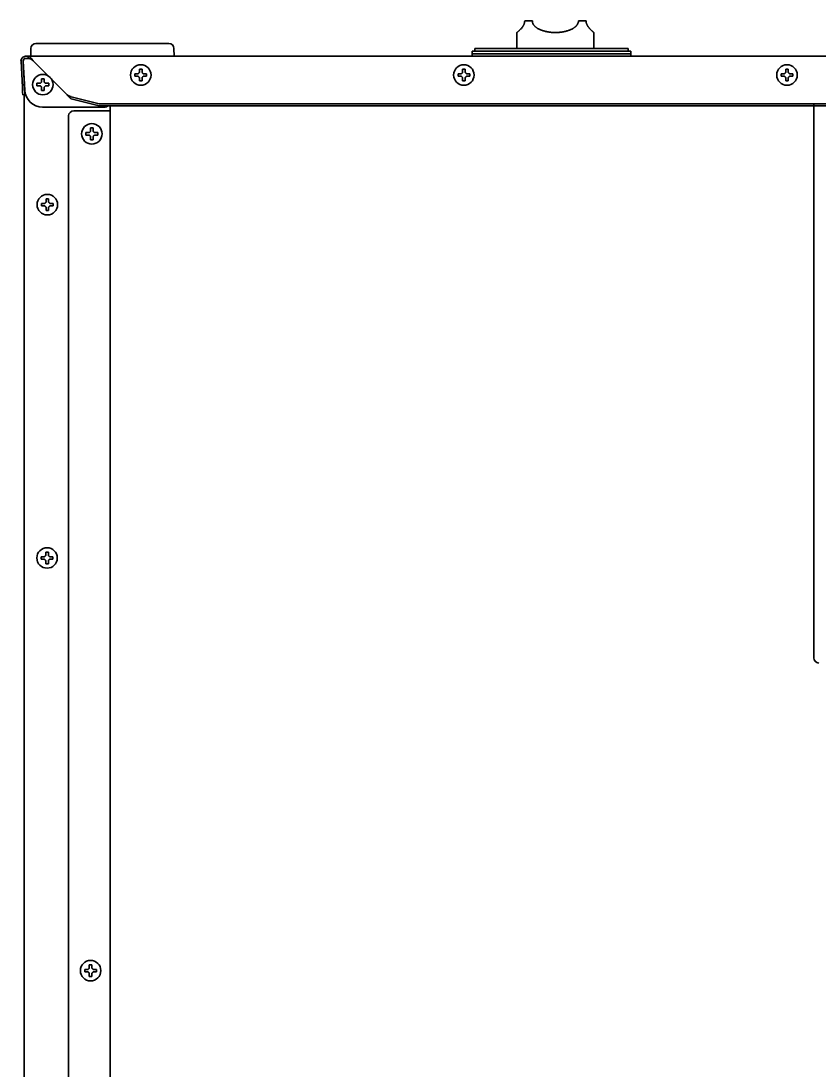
# Model space of a CAD drawing. Extents: x 6327 to 10269, y -393 to 3204.
# Drawn here: x 6336.3 to 6648.1, y 1692.2 to 2102.3 of the extents above; entities that cross this region are included whole.
import ezdxf

# ---------------------------------------------------------------- set-up
doc = ezdxf.new("R2010")
doc.units = 0
doc.header["$LTSCALE"] = 5
doc.layers.add('1', color=7, linetype='CONTINUOUS', true_color=0xffffff)

msp = doc.modelspace()

# ---------------------------------------------------------------- linework, layer by layer
at = {"layer": '1', "color": 7, "linetype": 'Continuous', "lineweight": 35}
for p, q in [((6533.07, 2102.33), (6536.07, 2102.33)), ((6554.07, 2102.33), (6557.07, 2102.33)), ((6530.07, 2097.83), (6530.07, 2091.53)), ((6560.07, 2091.53), (6560.07, 2097.83)), ((6342.13, 2093.53), (6347.12, 2093.53)), ((6347.12, 2093.53), (6389.02, 2093.53)), ((6389.02, 2093.53), (6394.02, 2093.53)), ((6338.07, 2088.53), (6339.07, 2088.53)), ((6339.07, 2087.73), (6338.07, 2087.73)), ((6339.34, 2088.53), (7085.8, 2088.53)), ((6339.44, 2087.73), (6339.47, 2087.73)), ((6340.07, 2088.53), (6340.13, 2091.56)), ((6396.02, 2091.56), (6396.07, 2088.53)), ((6543.57, 2090.53), (6512.57, 2090.53)), ((6512.57, 2090.53), (6512.57, 2089.53)), ((6512.57, 2089.53), (6574.57, 2089.53)), ((6512.57, 2089.53), (6512.57, 2088.53)), ((6573.57, 2091.53), (6513.57, 2091.53)), ((6513.57, 2091.53), (6513.57, 2090.53)), ((6574.57, 2090.53), (6543.57, 2090.53)), ((6573.57, 2090.53), (6573.57, 2091.53)), ((6574.57, 2089.53), (6574.57, 2090.53)), ((6574.57, 2088.53), (6574.57, 2089.53)), ((6336.81, 2076.52), (6336.28, 2086.63)), ((6337.07, 2086.67), (6337.6, 2076.56)), ((6337.13, 2086.67), (6337.72, 2075.37)), ((6341.07, 2086.73), (6354.27, 2073.53)), ((6380.77, 2081.23), (6380.77, 2081.73)), ((6380.77, 2080.73), (6380.77, 2081.23)), ((6385.37, 2081.73), (6385.37, 2081.23)), ((6385.37, 2081.23), (6385.37, 2080.73)), ((6507.02, 2081.23), (6507.02, 2081.73)), ((6507.02, 2080.73), (6507.02, 2081.23)), ((6511.62, 2081.73), (6511.62, 2081.23)), ((6511.62, 2081.23), (6511.62, 2080.73)), ((6633.27, 2081.23), (6633.27, 2081.73)), ((6633.27, 2080.73), (6633.27, 2081.23)), ((6637.87, 2081.73), (6637.87, 2081.23)), ((6637.87, 2081.23), (6637.87, 2080.73)), ((6336.91, 2074.52), (6336.81, 2076.52)), ((6337.57, 2077.15), (6337.57, 2078.18)), ((6337.6, 2076.56), (6337.76, 2073.57)), ((6342.52, 2077.48), (6342.52, 2077.98)), ((6342.52, 2076.98), (6342.52, 2077.48)), ((6347.12, 2077.98), (6347.12, 2077.48)), ((6347.12, 2077.48), (6347.12, 2076.98)), ((6336.96, 2073.53), (6336.91, 2074.52)), ((6337.76, 2073.57), (6336.96, 2073.53)), ((6337.57, 1374.13), (6337.57, 2073.55)), ((6355.94, 2072.75), (6365.83, 2070.19)), ((6365.83, 2069.42), (6355.94, 2071.98)), ((6344.7, 2068.73), (6369.08, 2068.73)), ((6356.87, 2067.23), (6370.07, 2067.23)), ((6367.95, 2069.97), (7057.19, 2069.97)), ((7057.19, 2069.19), (6367.95, 2069.19)), ((6370.07, 2067.23), (6371.07, 2067.23)), ((6371.07, 2069.19), (6371.07, 1387.03)), ((6646.07, 2069.64), (6646.07, 1853.52)), ((6354.87, 2065.23), (6354.87, 1376.53)), ((6361.67, 2058.23), (6361.67, 2058.73)), ((6361.67, 2057.73), (6361.67, 2058.23)), ((6366.27, 2058.73), (6366.27, 2058.23)), ((6366.27, 2058.23), (6366.27, 2057.73)), ((6344.27, 2030.58), (6344.27, 2031.08)), ((6344.27, 2030.08), (6344.27, 2030.58)), ((6348.87, 2031.08), (6348.87, 2030.58)), ((6348.87, 2030.58), (6348.87, 2030.08)), ((6345.97, 1894.88), (6346.47, 1894.88)), ((6346.47, 1894.88), (6346.97, 1894.88)), ((6346.47, 1890.28), (6345.97, 1890.28)), ((6346.97, 1890.28), (6346.47, 1890.28)), ((6361.17, 1731.38), (6361.17, 1731.88)), ((6361.17, 1730.88), (6361.17, 1731.38)), ((6365.77, 1731.88), (6365.77, 1731.38)), ((6365.77, 1731.38), (6365.77, 1730.88))]:
    msp.add_line(p, q, dxfattribs=at)
for centre in [(6383.07, 2081.23), (6509.32, 2081.23), (6635.57, 2081.23), (6344.82, 2077.48), (6363.97, 2058.23), (6346.57, 2030.58), (6346.47, 1892.58), (6363.47, 1731.38)]:
    msp.add_circle(centre, 4, dxfattribs=at)
for centre, radius, start, end in [((6342.13, 2091.53), 2, 90, 179), ((6394.02, 2091.53), 2, 1, 90), ((6338.07, 2086.73), 1.8, 90, 183), ((6338.07, 2086.73), 1, 90, 183), ((6356.87, 2065.23), 2, 90, 180)]:
    msp.add_arc(centre, radius, start, end, dxfattribs=at)
for centre, major_axis, ratio, start_param, end_param in [((6338.13, 2086.73), (-0.726, 0.689), 0.998716, -0.810936, 0.810936), ((6344.71, 2075.75), (2.31, 6.64), 0.995739, 1.958905, 3.474527), ((6367.95, 2070.74), (3, 0), 0.258819, 3.926991, 4.712389), ((6367.95, 2069.97), (-3, 0), 0.258819, 0.785398, 1.570796), ((6369.07, 2070.73), (-1.42, 1.42), 0.992433, 2.359993, 3.055618), ((6648.07, 1853.53), (1.42, 1.42), 0.998783, 2.356803, 3.926382)]:
    msp.add_ellipse(centre, major_axis=major_axis, ratio=ratio, start_param=start_param, end_param=end_param, dxfattribs=at)
for points, knots in [([(6533.07, 2102.33), (6533.07, 2102.27), (6533.07, 2102.21), (6533.06, 2102.09), (6533.06, 2102.03), (6533.04, 2101.85), (6533.02, 2101.74), (6532.97, 2101.51), (6532.93, 2101.4), (6532.86, 2101.2), (6532.83, 2101.1), (6532.76, 2100.96), (6532.74, 2100.91), (6532.7, 2100.82), (6532.68, 2100.77), (6532.61, 2100.64), (6532.56, 2100.55), (6532.47, 2100.39), (6532.42, 2100.32), (6532.32, 2100.17), (6532.27, 2100.09), (6532.19, 2099.99), (6532.17, 2099.95), (6532.12, 2099.89), (6532.09, 2099.85), (6532.02, 2099.76), (6531.97, 2099.69), (6531.82, 2099.51), (6531.72, 2099.4), (6531.54, 2099.19), (6531.45, 2099.1), (6531.27, 2098.91), (6531.18, 2098.83), (6531.06, 2098.71), (6531.02, 2098.67), (6530.94, 2098.6), (6530.91, 2098.56), (6530.8, 2098.46), (6530.73, 2098.4), (6530.54, 2098.22), (6530.43, 2098.13), (6530.3, 2098.01), (6530.26, 2097.98), (6530.21, 2097.94), (6530.18, 2097.92), (6530.16, 2097.9), (6530.15, 2097.89), (6530.15, 2097.89), (6530.12, 2097.86), (6530.1, 2097.85), (6530.08, 2097.83), (6530.07, 2097.83), (6530.07, 2097.83), (6530.07, 2097.83), (6530.07, 2097.83)], [0, 0, 0, 0, 0.015615, 0.015615, 0.031229, 0.031229, 0.062458, 0.062458, 0.093687, 0.093687, 0.124916, 0.124916, 0.140531, 0.140531, 0.156145, 0.156145, 0.187374, 0.187374, 0.218603, 0.218603, 0.249832, 0.249832, 0.265447, 0.265447, 0.281061, 0.281061, 0.312291, 0.312291, 0.374749, 0.374749, 0.437207, 0.437207, 0.499665, 0.499665, 0.530894, 0.530894, 0.562123, 0.562123, 0.624581, 0.624581, 0.749497, 0.749497, 0.811955, 0.811955, 0.843184, 0.858799, 0.858799, 0.874413, 0.874413, 0.936872, 0.936872, 0.99933, 0.99933, 1, 1, 1, 1]), ([(6554.07, 2102.33), (6554.07, 2102.27), (6554.07, 2102.21), (6554.06, 2102.09), (6554.05, 2102.03), (6554.03, 2101.85), (6554, 2101.74), (6553.93, 2101.51), (6553.88, 2101.4), (6553.79, 2101.2), (6553.73, 2101.1), (6553.66, 2100.98), (6553.65, 2100.96), (6553.61, 2100.91), (6553.6, 2100.89), (6553.55, 2100.82), (6553.52, 2100.77), (6553.42, 2100.64), (6553.35, 2100.55), (6553.2, 2100.39), (6553.13, 2100.31), (6552.97, 2100.16), (6552.89, 2100.09), (6552.77, 2099.99), (6552.72, 2099.95), (6552.64, 2099.89), (6552.59, 2099.85), (6552.46, 2099.76), (6552.38, 2099.69), (6552.2, 2099.57), (6552.1, 2099.52), (6551.92, 2099.4), (6551.82, 2099.35), (6551.35, 2099.09), (6550.95, 2098.91), (6550.43, 2098.71), (6550.32, 2098.67), (6550.11, 2098.6), (6549.79, 2098.49), (6549.46, 2098.39), (6548.8, 2098.22), (6548.35, 2098.13), (6547.77, 2098.03), (6547.6, 2098.01), (6547.42, 2097.98), (6547.3, 2097.97), (6547.25, 2097.96), (6546.95, 2097.92), (6546.72, 2097.9), (6546.01, 2097.84), (6545.54, 2097.83), (6544.6, 2097.83), (6544.13, 2097.84), (6543.54, 2097.89), (6543.42, 2097.9), (6543.18, 2097.93), (6542.83, 2097.96), (6542.48, 2098.01), (6541.8, 2098.13), (6541.35, 2098.22), (6540.69, 2098.39), (6540.47, 2098.46), (6540.15, 2098.56), (6540.04, 2098.59), (6539.83, 2098.67), (6539.72, 2098.71), (6539.41, 2098.83), (6539.2, 2098.91), (6538.8, 2099.09), (6538.61, 2099.19), (6538.23, 2099.4), (6538.04, 2099.51), (6537.77, 2099.69), (6537.68, 2099.76), (6537.51, 2099.89), (6537.42, 2099.95), (6537.26, 2100.09), (6537.18, 2100.16), (6537.02, 2100.32), (6536.94, 2100.39), (6536.83, 2100.52), (6536.8, 2100.56), (6536.73, 2100.64), (6536.69, 2100.68), (6536.59, 2100.82), (6536.53, 2100.91), (6536.41, 2101.1), (6536.36, 2101.2), (6536.3, 2101.32), (6536.29, 2101.35), (6536.26, 2101.4), (6536.25, 2101.43), (6536.22, 2101.51), (6536.2, 2101.57), (6536.15, 2101.73), (6536.12, 2101.85), (6536.1, 2102), (6536.09, 2102.03), (6536.09, 2102.09), (6536.08, 2102.12), (6536.08, 2102.21), (6536.07, 2102.27), (6536.07, 2102.33)], [0, 0, 0, 0, 0.007812, 0.007812, 0.015625, 0.015625, 0.03125, 0.03125, 0.046875, 0.046875, 0.0625, 0.0625, 0.066406, 0.066406, 0.070313, 0.070313, 0.078125, 0.078125, 0.09375, 0.09375, 0.109375, 0.109375, 0.125, 0.125, 0.132813, 0.132813, 0.140625, 0.140625, 0.15625, 0.15625, 0.171875, 0.171875, 0.1875, 0.1875, 0.25, 0.25, 0.265625, 0.265625, 0.28125, 0.3125, 0.3125, 0.375, 0.375, 0.390625, 0.398438, 0.398438, 0.40625, 0.40625, 0.4375, 0.4375, 0.5, 0.5, 0.5625, 0.5625, 0.578125, 0.578125, 0.59375, 0.625, 0.625, 0.6875, 0.6875, 0.71875, 0.71875, 0.734375, 0.734375, 0.75, 0.75, 0.78125, 0.78125, 0.8125, 0.8125, 0.84375, 0.84375, 0.859375, 0.859375, 0.875, 0.875, 0.890625, 0.890625, 0.90625, 0.90625, 0.914062, 0.914062, 0.921875, 0.921875, 0.9375, 0.9375, 0.953125, 0.953125, 0.957031, 0.957031, 0.960937, 0.960937, 0.96875, 0.96875, 0.984375, 0.984375, 0.988281, 0.988281, 0.992187, 0.992187, 1, 1, 1, 1]), ([(6560.07, 2097.83), (6560.07, 2097.83), (6560.07, 2097.83), (6560.07, 2097.83), (6560.07, 2097.83), (6560.04, 2097.85), (6560.03, 2097.86), (6559.96, 2097.92), (6559.89, 2097.98), (6559.78, 2098.07), (6559.75, 2098.1), (6559.71, 2098.13), (6559.68, 2098.16), (6559.67, 2098.17), (6559.6, 2098.23), (6559.54, 2098.28), (6559.42, 2098.4), (6559.35, 2098.46), (6559.2, 2098.6), (6559.13, 2098.67), (6558.96, 2098.83), (6558.88, 2098.91), (6558.7, 2099.09), (6558.61, 2099.19), (6558.49, 2099.32), (6558.47, 2099.35), (6558.42, 2099.4), (6558.4, 2099.43), (6558.32, 2099.52), (6558.27, 2099.57), (6558.13, 2099.76), (6558.03, 2099.88), (6557.9, 2100.06), (6557.88, 2100.09), (6557.83, 2100.17), (6557.8, 2100.2), (6557.73, 2100.32), (6557.68, 2100.39), (6557.58, 2100.56), (6557.54, 2100.64), (6557.45, 2100.81), (6557.4, 2100.91), (6557.35, 2101.03), (6557.34, 2101.05), (6557.32, 2101.1), (6557.29, 2101.17), (6557.26, 2101.25), (6557.21, 2101.41), (6557.18, 2101.51), (6557.15, 2101.65), (6557.14, 2101.68), (6557.13, 2101.74), (6557.12, 2101.77), (6557.11, 2101.85), (6557.1, 2101.91), (6557.08, 2102.09), (6557.07, 2102.21), (6557.07, 2102.33)], [0, 0, 0, 0, 0.001747, 0.001747, 0.064137, 0.064137, 0.126528, 0.126528, 0.25131, 0.25131, 0.282505, 0.298103, 0.298103, 0.313701, 0.313701, 0.376092, 0.376092, 0.438482, 0.438482, 0.500873, 0.500873, 0.563264, 0.563264, 0.625655, 0.625655, 0.641253, 0.641253, 0.65685, 0.65685, 0.688046, 0.688046, 0.750437, 0.750437, 0.766034, 0.766034, 0.781632, 0.781632, 0.812827, 0.812827, 0.844023, 0.844023, 0.875218, 0.875218, 0.883017, 0.883017, 0.890816, 0.906414, 0.906414, 0.937609, 0.937609, 0.945408, 0.945408, 0.953207, 0.953207, 0.968805, 0.968805, 1, 1, 1, 1]), ([(6339.34, 2088.53), (6339.38, 2088.53), (6339.42, 2088.52), (6339.48, 2088.49), (6339.5, 2088.48), (6339.54, 2088.45), (6339.55, 2088.45), (6339.58, 2088.43), (6339.59, 2088.42), (6339.65, 2088.38), (6339.71, 2088.33), (6339.82, 2088.23), (6339.88, 2088.17), (6339.95, 2088.11)], [0, 0, 0, 0, 0.25, 0.25, 0.375, 0.375, 0.4375, 0.4375, 0.5, 0.5, 0.75, 0.75, 1, 1, 1, 1]), ([(6339.95, 2087.5), (6339.89, 2087.53), (6339.83, 2087.56), (6339.72, 2087.61), (6339.67, 2087.64), (6339.6, 2087.66), (6339.59, 2087.67), (6339.56, 2087.68), (6339.53, 2087.69), (6339.49, 2087.7), (6339.42, 2087.72), (6339.38, 2087.73), (6339.34, 2087.73)], [0, 0, 0, 0, 0.25, 0.25, 0.5, 0.5, 0.5625, 0.5625, 0.625, 0.75, 0.75, 1, 1, 1, 1]), ([(6339.95, 2088.11), (6340.05, 2088.03), (6340.14, 2087.93), (6340.28, 2087.78), (6340.33, 2087.72), (6340.4, 2087.64), (6340.42, 2087.61), (6340.47, 2087.55), (6340.49, 2087.52), (6340.61, 2087.37), (6340.7, 2087.25), (6340.84, 2087.06), (6340.89, 2086.99), (6340.96, 2086.89), (6340.98, 2086.86), (6341.03, 2086.79), (6341.05, 2086.76), (6341.07, 2086.73)], [0, 0, 0, 0, 0.25, 0.25, 0.375, 0.375, 0.4375, 0.4375, 0.5, 0.5, 0.75, 0.75, 0.875, 0.875, 0.9375, 0.9375, 1, 1, 1, 1]), ([(6341.07, 2086.73), (6341.05, 2086.74), (6341.03, 2086.76), (6340.98, 2086.8), (6340.96, 2086.82), (6340.89, 2086.87), (6340.79, 2086.94), (6340.7, 2087.02), (6340.63, 2087.07), (6340.61, 2087.08), (6340.56, 2087.12), (6340.49, 2087.17), (6340.42, 2087.22), (6340.33, 2087.28), (6340.28, 2087.31), (6340.14, 2087.4), (6340.05, 2087.45), (6339.95, 2087.5)], [0, 0, 0, 0, 0.0625, 0.0625, 0.125, 0.125, 0.25, 0.375, 0.375, 0.4375, 0.4375, 0.5, 0.625, 0.625, 0.75, 0.75, 1, 1, 1, 1]), ([(6345.32, 2079.78), (6345.32, 2079.57), (6345.32, 2079.36), (6345.32, 2079.04), (6345.32, 2078.93), (6345.32, 2078.7), (6345.32, 2078.59), (6345.32, 2078.48)], [0, 0, 0, 0, 0.5, 0.5, 0.75, 0.75, 1, 1, 1, 1]), ([(6380.77, 2081.73), (6380.98, 2081.73), (6381.19, 2081.73), (6381.51, 2081.73), (6381.62, 2081.73), (6381.84, 2081.73), (6381.96, 2081.73), (6382.07, 2081.73)], [0, 0, 0, 0, 0.5, 0.5, 0.75, 0.75, 1, 1, 1, 1]), ([(6382.57, 2078.93), (6382.57, 2079.13), (6382.57, 2079.34), (6382.57, 2079.66), (6382.57, 2079.77), (6382.57, 2080), (6382.57, 2080.11), (6382.57, 2080.23)], [0, 0, 0, 0, 0.5, 0.5, 0.75, 0.75, 1, 1, 1, 1]), ([(6383.57, 2083.53), (6383.57, 2083.32), (6383.57, 2083.11), (6383.57, 2082.79), (6383.57, 2082.68), (6383.57, 2082.45), (6383.57, 2082.34), (6383.57, 2082.23)], [0, 0, 0, 0, 0.5, 0.5, 0.75, 0.75, 1, 1, 1, 1]), ([(6385.37, 2080.73), (6385.17, 2080.73), (6384.96, 2080.73), (6384.64, 2080.73), (6384.53, 2080.73), (6384.3, 2080.73), (6384.19, 2080.73), (6384.07, 2080.73)], [0, 0, 0, 0, 0.5, 0.5, 0.75, 0.75, 1, 1, 1, 1]), ([(6507.02, 2081.73), (6507.23, 2081.73), (6507.44, 2081.73), (6507.76, 2081.73), (6507.87, 2081.73), (6508.09, 2081.73), (6508.21, 2081.73), (6508.32, 2081.73)], [0, 0, 0, 0, 0.5, 0.5, 0.75, 0.75, 1, 1, 1, 1]), ([(6508.82, 2078.93), (6508.82, 2079.13), (6508.82, 2079.34), (6508.82, 2079.66), (6508.82, 2079.77), (6508.82, 2080), (6508.82, 2080.11), (6508.82, 2080.23)], [0, 0, 0, 0, 0.5, 0.5, 0.75, 0.75, 1, 1, 1, 1]), ([(6509.82, 2083.53), (6509.82, 2083.32), (6509.82, 2083.11), (6509.82, 2082.79), (6509.82, 2082.68), (6509.82, 2082.45), (6509.82, 2082.34), (6509.82, 2082.23)], [0, 0, 0, 0, 0.5, 0.5, 0.75, 0.75, 1, 1, 1, 1]), ([(6511.62, 2080.73), (6511.42, 2080.73), (6511.21, 2080.73), (6510.89, 2080.73), (6510.78, 2080.73), (6510.55, 2080.73), (6510.44, 2080.73), (6510.32, 2080.73)], [0, 0, 0, 0, 0.5, 0.5, 0.75, 0.75, 1, 1, 1, 1]), ([(6633.27, 2081.73), (6633.48, 2081.73), (6633.69, 2081.73), (6634.01, 2081.73), (6634.12, 2081.73), (6634.34, 2081.73), (6634.46, 2081.73), (6634.57, 2081.73)], [0, 0, 0, 0, 0.5, 0.5, 0.75, 0.75, 1, 1, 1, 1]), ([(6635.07, 2078.93), (6635.07, 2079.13), (6635.07, 2079.34), (6635.07, 2079.66), (6635.07, 2079.77), (6635.07, 2080), (6635.07, 2080.11), (6635.07, 2080.23)], [0, 0, 0, 0, 0.5, 0.5, 0.75, 0.75, 1, 1, 1, 1]), ([(6636.07, 2083.53), (6636.07, 2083.32), (6636.07, 2083.11), (6636.07, 2082.79), (6636.07, 2082.68), (6636.07, 2082.45), (6636.07, 2082.34), (6636.07, 2082.23)], [0, 0, 0, 0, 0.5, 0.5, 0.75, 0.75, 1, 1, 1, 1]), ([(6637.87, 2080.73), (6637.67, 2080.73), (6637.46, 2080.73), (6637.14, 2080.73), (6637.03, 2080.73), (6636.8, 2080.73), (6636.69, 2080.73), (6636.57, 2080.73)], [0, 0, 0, 0, 0.5, 0.5, 0.75, 0.75, 1, 1, 1, 1]), ([(6342.52, 2077.98), (6342.73, 2077.98), (6342.94, 2077.98), (6343.26, 2077.98), (6343.37, 2077.98), (6343.59, 2077.98), (6343.71, 2077.98), (6343.82, 2077.98)], [0, 0, 0, 0, 0.5, 0.5, 0.75, 0.75, 1, 1, 1, 1]), ([(6344.32, 2075.18), (6344.32, 2075.38), (6344.32, 2075.59), (6344.32, 2075.91), (6344.32, 2076.02), (6344.32, 2076.25), (6344.32, 2076.36), (6344.32, 2076.48)], [0, 0, 0, 0, 0.5, 0.5, 0.75, 0.75, 1, 1, 1, 1]), ([(6347.12, 2076.98), (6346.92, 2076.98), (6346.71, 2076.98), (6346.39, 2076.98), (6346.28, 2076.98), (6346.05, 2076.98), (6345.94, 2076.98), (6345.82, 2076.98)], [0, 0, 0, 0, 0.5, 0.5, 0.75, 0.75, 1, 1, 1, 1]), ([(6355.94, 2071.98), (6355.87, 2072), (6355.8, 2072.03), (6355.71, 2072.08), (6355.7, 2072.09), (6355.66, 2072.11), (6355.64, 2072.12), (6355.59, 2072.15), (6355.56, 2072.17), (6355.45, 2072.24), (6355.38, 2072.3), (6355.25, 2072.42), (6355.18, 2072.48), (6355.04, 2072.62), (6354.97, 2072.7), (6354.83, 2072.85), (6354.76, 2072.93), (6354.66, 2073.05), (6354.62, 2073.09), (6354.57, 2073.16), (6354.55, 2073.18), (6354.52, 2073.22), (6354.5, 2073.24), (6354.41, 2073.35), (6354.34, 2073.44), (6354.27, 2073.53)], [0, 0, 0, 0, 0.125, 0.125, 0.15625, 0.15625, 0.1875, 0.1875, 0.25, 0.25, 0.375, 0.375, 0.5, 0.5, 0.625, 0.625, 0.75, 0.75, 0.8125, 0.8125, 0.84375, 0.84375, 0.875, 0.875, 1, 1, 1, 1]), ([(6354.27, 2073.53), (6354.31, 2073.5), (6354.34, 2073.48), (6354.41, 2073.44), (6354.45, 2073.42), (6354.55, 2073.35), (6354.62, 2073.31), (6354.83, 2073.19), (6354.97, 2073.11), (6355.18, 2073), (6355.25, 2072.97), (6355.35, 2072.93), (6355.39, 2072.91), (6355.46, 2072.88), (6355.49, 2072.87), (6355.59, 2072.84), (6355.66, 2072.81), (6355.8, 2072.78), (6355.87, 2072.76), (6355.94, 2072.75)], [0, 0, 0, 0, 0.0625, 0.0625, 0.125, 0.125, 0.25, 0.25, 0.5, 0.5, 0.625, 0.625, 0.6875, 0.6875, 0.75, 0.75, 0.875, 0.875, 1, 1, 1, 1]), ([(6364.47, 2060.53), (6364.47, 2060.32), (6364.47, 2060.11), (6364.47, 2059.79), (6364.47, 2059.68), (6364.47, 2059.45), (6364.47, 2059.34), (6364.47, 2059.23)], [0, 0, 0, 0, 0.5, 0.5, 0.75, 0.75, 1, 1, 1, 1]), ([(6361.67, 2058.73), (6361.88, 2058.73), (6362.09, 2058.73), (6362.41, 2058.73), (6362.52, 2058.73), (6362.74, 2058.73), (6362.86, 2058.73), (6362.97, 2058.73)], [0, 0, 0, 0, 0.5, 0.5, 0.75, 0.75, 1, 1, 1, 1]), ([(6363.47, 2055.93), (6363.47, 2056.13), (6363.47, 2056.34), (6363.47, 2056.66), (6363.47, 2056.77), (6363.47, 2057), (6363.47, 2057.11), (6363.47, 2057.23)], [0, 0, 0, 0, 0.5, 0.5, 0.75, 0.75, 1, 1, 1, 1]), ([(6366.27, 2057.73), (6366.07, 2057.73), (6365.86, 2057.73), (6365.54, 2057.73), (6365.43, 2057.73), (6365.2, 2057.73), (6365.09, 2057.73), (6364.97, 2057.73)], [0, 0, 0, 0, 0.5, 0.5, 0.75, 0.75, 1, 1, 1, 1]), ([(6344.27, 2031.08), (6344.48, 2031.08), (6344.69, 2031.08), (6345.01, 2031.08), (6345.12, 2031.08), (6345.34, 2031.08), (6345.46, 2031.08), (6345.57, 2031.08)], [0, 0, 0, 0, 0.5, 0.5, 0.75, 0.75, 1, 1, 1, 1]), ([(6347.07, 2032.88), (6347.07, 2032.67), (6347.07, 2032.46), (6347.07, 2032.14), (6347.07, 2032.03), (6347.07, 2031.8), (6347.07, 2031.69), (6347.07, 2031.58)], [0, 0, 0, 0, 0.5, 0.5, 0.75, 0.75, 1, 1, 1, 1]), ([(6346.07, 2028.28), (6346.07, 2028.48), (6346.07, 2028.69), (6346.07, 2029.01), (6346.07, 2029.12), (6346.07, 2029.35), (6346.07, 2029.46), (6346.07, 2029.58)], [0, 0, 0, 0, 0.5, 0.5, 0.75, 0.75, 1, 1, 1, 1]), ([(6348.87, 2030.08), (6348.67, 2030.08), (6348.46, 2030.08), (6348.14, 2030.08), (6348.03, 2030.08), (6347.8, 2030.08), (6347.69, 2030.08), (6347.57, 2030.08)], [0, 0, 0, 0, 0.5, 0.5, 0.75, 0.75, 1, 1, 1, 1]), ([(6344.17, 1893.08), (6344.38, 1893.08), (6344.59, 1893.08), (6344.91, 1893.08), (6345.02, 1893.08), (6345.24, 1893.08), (6345.36, 1893.08), (6345.47, 1893.08)], [0, 0, 0, 0, 0.5, 0.5, 0.75, 0.75, 1, 1, 1, 1]), ([(6345.97, 1890.28), (6345.97, 1890.48), (6345.97, 1890.69), (6345.97, 1891.01), (6345.97, 1891.12), (6345.97, 1891.35), (6345.97, 1891.46), (6345.97, 1891.58)], [0, 0, 0, 0, 0.5, 0.5, 0.75, 0.75, 1, 1, 1, 1]), ([(6346.97, 1894.88), (6346.97, 1894.67), (6346.97, 1894.46), (6346.97, 1894.14), (6346.97, 1894.03), (6346.97, 1893.8), (6346.97, 1893.69), (6346.97, 1893.58)], [0, 0, 0, 0, 0.5, 0.5, 0.75, 0.75, 1, 1, 1, 1]), ([(6348.77, 1892.08), (6348.57, 1892.08), (6348.36, 1892.08), (6348.04, 1892.08), (6347.93, 1892.08), (6347.7, 1892.08), (6347.59, 1892.08), (6347.47, 1892.08)], [0, 0, 0, 0, 0.5, 0.5, 0.75, 0.75, 1, 1, 1, 1]), ([(6361.17, 1731.88), (6361.38, 1731.88), (6361.59, 1731.88), (6361.91, 1731.88), (6362.02, 1731.88), (6362.24, 1731.88), (6362.36, 1731.88), (6362.47, 1731.88)], [0, 0, 0, 0, 0.5, 0.5, 0.75, 0.75, 1, 1, 1, 1]), ([(6363.97, 1733.68), (6363.97, 1733.47), (6363.97, 1733.26), (6363.97, 1732.94), (6363.97, 1732.83), (6363.97, 1732.6), (6363.97, 1732.49), (6363.97, 1732.38)], [0, 0, 0, 0, 0.5, 0.5, 0.75, 0.75, 1, 1, 1, 1]), ([(6365.77, 1730.88), (6365.57, 1730.88), (6365.36, 1730.88), (6365.04, 1730.88), (6364.93, 1730.88), (6364.7, 1730.88), (6364.59, 1730.88), (6364.47, 1730.88)], [0, 0, 0, 0, 0.5, 0.5, 0.75, 0.75, 1, 1, 1, 1]), ([(6362.97, 1729.08), (6362.97, 1729.28), (6362.97, 1729.49), (6362.97, 1729.81), (6362.97, 1729.92), (6362.97, 1730.15), (6362.97, 1730.26), (6362.97, 1730.38)], [0, 0, 0, 0, 0.5, 0.5, 0.75, 0.75, 1, 1, 1, 1])]:
    msp.add_open_spline(points, degree=3, knots=knots, dxfattribs=at)
for points in [[(6339.07, 2088.53), (6339.07, 2088.26), (6339.07, 2087.99), (6339.07, 2087.73)], [(6339.07, 2088.53), (6339.16, 2088.53), (6339.25, 2088.53), (6339.34, 2088.53)], [(6339.07, 2087.73), (6339.16, 2087.73), (6339.25, 2087.73), (6339.34, 2087.73)], [(6344.32, 2078.48), (6344.32, 2078.53), (6344.32, 2078.64), (6344.32, 2078.8), (6344.32, 2078.96), (6344.32, 2079.11), (6344.32, 2079.27), (6344.32, 2079.42), (6344.32, 2079.59), (6344.32, 2079.71), (6344.32, 2079.78)], [(6344.32, 2079.78), (6344.49, 2079.78), (6344.82, 2079.78), (6345.16, 2079.78), (6345.32, 2079.78)], [(6382.07, 2080.73), (6382.02, 2080.73), (6381.91, 2080.73), (6381.75, 2080.73), (6381.59, 2080.73), (6381.43, 2080.73), (6381.28, 2080.73), (6381.13, 2080.73), (6380.96, 2080.73), (6380.84, 2080.73), (6380.77, 2080.73)], [(6382.07, 2081.73), (6382.1, 2081.75), (6382.14, 2081.8), (6382.22, 2081.87), (6382.29, 2081.94), (6382.36, 2082.01), (6382.43, 2082.08), (6382.5, 2082.15), (6382.55, 2082.2), (6382.57, 2082.23)], [(6382.57, 2080.23), (6382.55, 2080.25), (6382.5, 2080.3), (6382.42, 2080.38), (6382.35, 2080.45), (6382.28, 2080.52), (6382.21, 2080.59), (6382.14, 2080.66), (6382.1, 2080.7), (6382.07, 2080.73)], [(6382.57, 2082.23), (6382.57, 2082.28), (6382.57, 2082.39), (6382.57, 2082.55), (6382.57, 2082.71), (6382.57, 2082.86), (6382.57, 2083.02), (6382.57, 2083.17), (6382.57, 2083.34), (6382.57, 2083.46), (6382.57, 2083.53)], [(6382.57, 2083.53), (6382.74, 2083.53), (6383.07, 2083.53), (6383.41, 2083.53), (6383.57, 2083.53)], [(6383.57, 2082.23), (6383.6, 2082.2), (6383.65, 2082.15), (6383.72, 2082.08), (6383.8, 2082), (6383.87, 2081.93), (6383.93, 2081.86), (6384, 2081.8), (6384.05, 2081.75), (6384.07, 2081.73)], [(6384.07, 2080.73), (6384.05, 2080.7), (6384, 2080.65), (6383.93, 2080.58), (6383.86, 2080.51), (6383.79, 2080.44), (6383.72, 2080.37), (6383.64, 2080.3), (6383.6, 2080.25), (6383.57, 2080.23)], [(6383.57, 2080.23), (6383.57, 2080.17), (6383.57, 2080.06), (6383.57, 2079.9), (6383.57, 2079.74), (6383.57, 2079.59), (6383.57, 2079.44), (6383.57, 2079.28), (6383.57, 2079.11), (6383.57, 2078.99), (6383.57, 2078.93)], [(6384.07, 2081.73), (6384.13, 2081.73), (6384.24, 2081.73), (6384.4, 2081.73), (6384.56, 2081.73), (6384.71, 2081.73), (6384.86, 2081.73), (6385.02, 2081.73), (6385.19, 2081.73), (6385.31, 2081.73), (6385.37, 2081.73)], [(6508.32, 2080.73), (6508.27, 2080.73), (6508.16, 2080.73), (6508, 2080.73), (6507.84, 2080.73), (6507.68, 2080.73), (6507.53, 2080.73), (6507.38, 2080.73), (6507.21, 2080.73), (6507.09, 2080.73), (6507.02, 2080.73)], [(6508.32, 2081.73), (6508.35, 2081.75), (6508.39, 2081.8), (6508.47, 2081.87), (6508.54, 2081.94), (6508.61, 2082.01), (6508.68, 2082.08), (6508.75, 2082.15), (6508.8, 2082.2), (6508.82, 2082.23)], [(6508.82, 2080.23), (6508.8, 2080.25), (6508.75, 2080.3), (6508.67, 2080.38), (6508.6, 2080.45), (6508.53, 2080.52), (6508.46, 2080.59), (6508.39, 2080.66), (6508.35, 2080.7), (6508.32, 2080.73)], [(6508.82, 2082.23), (6508.82, 2082.28), (6508.82, 2082.39), (6508.82, 2082.55), (6508.82, 2082.71), (6508.82, 2082.86), (6508.82, 2083.02), (6508.82, 2083.17), (6508.82, 2083.34), (6508.82, 2083.46), (6508.82, 2083.53)], [(6508.82, 2083.53), (6508.99, 2083.53), (6509.32, 2083.53), (6509.66, 2083.53), (6509.82, 2083.53)], [(6509.82, 2082.23), (6509.85, 2082.2), (6509.9, 2082.15), (6509.97, 2082.08), (6510.05, 2082), (6510.12, 2081.93), (6510.18, 2081.86), (6510.25, 2081.8), (6510.3, 2081.75), (6510.32, 2081.73)], [(6510.32, 2080.73), (6510.3, 2080.7), (6510.25, 2080.65), (6510.18, 2080.58), (6510.11, 2080.51), (6510.04, 2080.44), (6509.97, 2080.37), (6509.89, 2080.3), (6509.85, 2080.25), (6509.82, 2080.23)], [(6509.82, 2080.23), (6509.82, 2080.17), (6509.82, 2080.06), (6509.82, 2079.9), (6509.82, 2079.74), (6509.82, 2079.59), (6509.82, 2079.44), (6509.82, 2079.28), (6509.82, 2079.11), (6509.82, 2078.99), (6509.82, 2078.93)], [(6510.32, 2081.73), (6510.38, 2081.73), (6510.49, 2081.73), (6510.65, 2081.73), (6510.81, 2081.73), (6510.96, 2081.73), (6511.11, 2081.73), (6511.27, 2081.73), (6511.44, 2081.73), (6511.56, 2081.73), (6511.62, 2081.73)], [(6634.57, 2080.73), (6634.52, 2080.73), (6634.41, 2080.73), (6634.25, 2080.73), (6634.09, 2080.73), (6633.93, 2080.73), (6633.78, 2080.73), (6633.63, 2080.73), (6633.46, 2080.73), (6633.34, 2080.73), (6633.27, 2080.73)], [(6634.57, 2081.73), (6634.6, 2081.75), (6634.64, 2081.8), (6634.72, 2081.87), (6634.79, 2081.94), (6634.86, 2082.01), (6634.93, 2082.08), (6635, 2082.15), (6635.05, 2082.2), (6635.07, 2082.23)], [(6635.07, 2080.23), (6635.05, 2080.25), (6635, 2080.3), (6634.92, 2080.38), (6634.85, 2080.45), (6634.78, 2080.52), (6634.71, 2080.59), (6634.64, 2080.66), (6634.6, 2080.7), (6634.57, 2080.73)], [(6635.07, 2082.23), (6635.07, 2082.28), (6635.07, 2082.39), (6635.07, 2082.55), (6635.07, 2082.71), (6635.07, 2082.86), (6635.07, 2083.02), (6635.07, 2083.17), (6635.07, 2083.34), (6635.07, 2083.46), (6635.07, 2083.53)], [(6635.07, 2083.53), (6635.24, 2083.53), (6635.57, 2083.53), (6635.91, 2083.53), (6636.07, 2083.53)], [(6636.07, 2082.23), (6636.1, 2082.2), (6636.15, 2082.15), (6636.22, 2082.08), (6636.3, 2082), (6636.37, 2081.93), (6636.43, 2081.86), (6636.5, 2081.8), (6636.55, 2081.75), (6636.57, 2081.73)], [(6636.57, 2080.73), (6636.55, 2080.7), (6636.5, 2080.65), (6636.43, 2080.58), (6636.36, 2080.51), (6636.29, 2080.44), (6636.22, 2080.37), (6636.14, 2080.3), (6636.1, 2080.25), (6636.07, 2080.23)], [(6636.07, 2080.23), (6636.07, 2080.17), (6636.07, 2080.06), (6636.07, 2079.9), (6636.07, 2079.74), (6636.07, 2079.59), (6636.07, 2079.44), (6636.07, 2079.28), (6636.07, 2079.11), (6636.07, 2078.99), (6636.07, 2078.93)], [(6636.57, 2081.73), (6636.63, 2081.73), (6636.74, 2081.73), (6636.9, 2081.73), (6637.06, 2081.73), (6637.21, 2081.73), (6637.36, 2081.73), (6637.52, 2081.73), (6637.69, 2081.73), (6637.81, 2081.73), (6637.87, 2081.73)], [(6343.82, 2076.98), (6343.77, 2076.98), (6343.66, 2076.98), (6343.5, 2076.98), (6343.34, 2076.98), (6343.18, 2076.98), (6343.03, 2076.98), (6342.88, 2076.98), (6342.71, 2076.98), (6342.59, 2076.98), (6342.52, 2076.98)], [(6343.82, 2077.98), (6343.85, 2078), (6343.89, 2078.05), (6343.97, 2078.12), (6344.04, 2078.19), (6344.11, 2078.26), (6344.18, 2078.33), (6344.25, 2078.4), (6344.3, 2078.45), (6344.32, 2078.48)], [(6344.32, 2076.48), (6344.3, 2076.5), (6344.25, 2076.55), (6344.17, 2076.63), (6344.1, 2076.7), (6344.03, 2076.77), (6343.96, 2076.84), (6343.89, 2076.91), (6343.85, 2076.95), (6343.82, 2076.98)], [(6345.32, 2078.48), (6345.35, 2078.45), (6345.4, 2078.4), (6345.47, 2078.33), (6345.55, 2078.25), (6345.62, 2078.18), (6345.68, 2078.11), (6345.75, 2078.05), (6345.8, 2078), (6345.82, 2077.98)], [(6345.82, 2076.98), (6345.8, 2076.95), (6345.75, 2076.9), (6345.68, 2076.83), (6345.61, 2076.76), (6345.54, 2076.69), (6345.47, 2076.62), (6345.39, 2076.55), (6345.35, 2076.5), (6345.32, 2076.48)], [(6345.32, 2076.48), (6345.32, 2076.42), (6345.32, 2076.31), (6345.32, 2076.15), (6345.32, 2075.99), (6345.32, 2075.84), (6345.32, 2075.69), (6345.32, 2075.53), (6345.32, 2075.36), (6345.32, 2075.24), (6345.32, 2075.18)], [(6345.82, 2077.98), (6345.88, 2077.98), (6345.99, 2077.98), (6346.15, 2077.98), (6346.31, 2077.98), (6346.46, 2077.98), (6346.61, 2077.98), (6346.77, 2077.98), (6346.94, 2077.98), (6347.06, 2077.98), (6347.12, 2077.98)], [(6383.57, 2078.93), (6383.41, 2078.93), (6383.07, 2078.93), (6382.74, 2078.93), (6382.57, 2078.93)], [(6509.82, 2078.93), (6509.66, 2078.93), (6509.32, 2078.93), (6508.99, 2078.93), (6508.82, 2078.93)], [(6636.07, 2078.93), (6635.91, 2078.93), (6635.57, 2078.93), (6635.24, 2078.93), (6635.07, 2078.93)], [(6345.32, 2075.18), (6345.16, 2075.18), (6344.82, 2075.18), (6344.49, 2075.18), (6344.32, 2075.18)], [(6362.97, 2058.73), (6363, 2058.75), (6363.04, 2058.8), (6363.12, 2058.87), (6363.19, 2058.94), (6363.26, 2059.01), (6363.33, 2059.08), (6363.4, 2059.15), (6363.45, 2059.2), (6363.47, 2059.23)], [(6363.47, 2059.23), (6363.47, 2059.28), (6363.47, 2059.39), (6363.47, 2059.55), (6363.47, 2059.71), (6363.47, 2059.86), (6363.47, 2060.02), (6363.47, 2060.17), (6363.47, 2060.34), (6363.47, 2060.46), (6363.47, 2060.53)], [(6363.47, 2060.53), (6363.64, 2060.53), (6363.97, 2060.53), (6364.31, 2060.53), (6364.47, 2060.53)], [(6364.47, 2059.23), (6364.5, 2059.2), (6364.55, 2059.15), (6364.62, 2059.08), (6364.7, 2059), (6364.77, 2058.93), (6364.83, 2058.86), (6364.9, 2058.8), (6364.95, 2058.75), (6364.97, 2058.73)], [(6362.97, 2057.73), (6362.92, 2057.73), (6362.81, 2057.73), (6362.65, 2057.73), (6362.49, 2057.73), (6362.33, 2057.73), (6362.18, 2057.73), (6362.03, 2057.73), (6361.86, 2057.73), (6361.74, 2057.73), (6361.67, 2057.73)], [(6363.47, 2057.23), (6363.45, 2057.25), (6363.4, 2057.3), (6363.32, 2057.38), (6363.25, 2057.45), (6363.18, 2057.52), (6363.11, 2057.59), (6363.04, 2057.66), (6363, 2057.7), (6362.97, 2057.73)], [(6364.47, 2055.93), (6364.31, 2055.93), (6363.97, 2055.93), (6363.64, 2055.93), (6363.47, 2055.93)], [(6364.97, 2057.73), (6364.95, 2057.7), (6364.9, 2057.65), (6364.83, 2057.58), (6364.76, 2057.51), (6364.69, 2057.44), (6364.62, 2057.37), (6364.54, 2057.3), (6364.5, 2057.25), (6364.47, 2057.23)], [(6364.47, 2057.23), (6364.47, 2057.17), (6364.47, 2057.06), (6364.47, 2056.9), (6364.47, 2056.74), (6364.47, 2056.59), (6364.47, 2056.44), (6364.47, 2056.28), (6364.47, 2056.11), (6364.47, 2055.99), (6364.47, 2055.93)], [(6364.97, 2058.73), (6365.03, 2058.73), (6365.14, 2058.73), (6365.3, 2058.73), (6365.46, 2058.73), (6365.61, 2058.73), (6365.76, 2058.73), (6365.92, 2058.73), (6366.09, 2058.73), (6366.21, 2058.73), (6366.27, 2058.73)], [(6345.57, 2031.08), (6345.6, 2031.1), (6345.64, 2031.15), (6345.72, 2031.22), (6345.79, 2031.29), (6345.86, 2031.36), (6345.93, 2031.43), (6346, 2031.5), (6346.05, 2031.55), (6346.07, 2031.58)], [(6346.07, 2031.58), (6346.07, 2031.63), (6346.07, 2031.74), (6346.07, 2031.9), (6346.07, 2032.06), (6346.07, 2032.21), (6346.07, 2032.37), (6346.07, 2032.52), (6346.07, 2032.69), (6346.07, 2032.81), (6346.07, 2032.88)], [(6346.07, 2032.88), (6346.24, 2032.88), (6346.57, 2032.88), (6346.91, 2032.88), (6347.07, 2032.88)], [(6347.07, 2031.58), (6347.1, 2031.55), (6347.15, 2031.5), (6347.22, 2031.43), (6347.3, 2031.35), (6347.37, 2031.28), (6347.43, 2031.21), (6347.5, 2031.15), (6347.55, 2031.1), (6347.57, 2031.08)], [(6347.57, 2031.08), (6347.63, 2031.08), (6347.74, 2031.08), (6347.9, 2031.08), (6348.06, 2031.08), (6348.21, 2031.08), (6348.36, 2031.08), (6348.52, 2031.08), (6348.69, 2031.08), (6348.81, 2031.08), (6348.87, 2031.08)], [(6345.57, 2030.08), (6345.52, 2030.08), (6345.41, 2030.08), (6345.25, 2030.08), (6345.09, 2030.08), (6344.93, 2030.08), (6344.78, 2030.08), (6344.63, 2030.08), (6344.46, 2030.08), (6344.34, 2030.08), (6344.27, 2030.08)], [(6346.07, 2029.58), (6346.05, 2029.6), (6346, 2029.65), (6345.92, 2029.73), (6345.85, 2029.8), (6345.78, 2029.87), (6345.71, 2029.94), (6345.64, 2030.01), (6345.6, 2030.05), (6345.57, 2030.08)], [(6347.07, 2028.28), (6346.91, 2028.28), (6346.57, 2028.28), (6346.24, 2028.28), (6346.07, 2028.28)], [(6347.57, 2030.08), (6347.55, 2030.05), (6347.5, 2030), (6347.43, 2029.93), (6347.36, 2029.86), (6347.29, 2029.79), (6347.22, 2029.72), (6347.14, 2029.65), (6347.1, 2029.6), (6347.07, 2029.58)], [(6347.07, 2029.58), (6347.07, 2029.52), (6347.07, 2029.41), (6347.07, 2029.25), (6347.07, 2029.09), (6347.07, 2028.94), (6347.07, 2028.79), (6347.07, 2028.63), (6347.07, 2028.46), (6347.07, 2028.34), (6347.07, 2028.28)], [(6344.17, 1892.08), (6344.17, 1892.24), (6344.17, 1892.58), (6344.17, 1892.91), (6344.17, 1893.08)], [(6345.47, 1892.08), (6345.42, 1892.08), (6345.31, 1892.08), (6345.15, 1892.08), (6344.99, 1892.08), (6344.83, 1892.08), (6344.68, 1892.08), (6344.53, 1892.08), (6344.36, 1892.08), (6344.24, 1892.08), (6344.17, 1892.08)], [(6345.47, 1893.08), (6345.5, 1893.1), (6345.55, 1893.15), (6345.62, 1893.23), (6345.7, 1893.3), (6345.77, 1893.37), (6345.83, 1893.44), (6345.9, 1893.51), (6345.95, 1893.55), (6345.97, 1893.58)], [(6345.97, 1891.58), (6345.95, 1891.6), (6345.9, 1891.65), (6345.83, 1891.72), (6345.76, 1891.79), (6345.69, 1891.86), (6345.62, 1891.93), (6345.54, 1892), (6345.5, 1892.05), (6345.47, 1892.08)], [(6345.97, 1893.58), (6345.97, 1893.63), (6345.97, 1893.74), (6345.97, 1893.9), (6345.97, 1894.06), (6345.97, 1894.21), (6345.97, 1894.37), (6345.97, 1894.52), (6345.97, 1894.69), (6345.97, 1894.81), (6345.97, 1894.88)], [(6346.97, 1893.58), (6347, 1893.55), (6347.04, 1893.5), (6347.12, 1893.43), (6347.19, 1893.36), (6347.26, 1893.29), (6347.33, 1893.22), (6347.4, 1893.15), (6347.45, 1893.1), (6347.47, 1893.08)], [(6347.47, 1892.08), (6347.45, 1892.05), (6347.4, 1892), (6347.32, 1891.93), (6347.25, 1891.85), (6347.18, 1891.78), (6347.11, 1891.71), (6347.04, 1891.65), (6347, 1891.6), (6346.97, 1891.58)], [(6346.97, 1891.58), (6346.97, 1891.52), (6346.97, 1891.41), (6346.97, 1891.25), (6346.97, 1891.09), (6346.97, 1890.94), (6346.97, 1890.79), (6346.97, 1890.63), (6346.97, 1890.46), (6346.97, 1890.34), (6346.97, 1890.28)], [(6347.47, 1893.08), (6347.53, 1893.08), (6347.64, 1893.08), (6347.8, 1893.08), (6347.96, 1893.08), (6348.11, 1893.08), (6348.26, 1893.08), (6348.42, 1893.08), (6348.59, 1893.08), (6348.71, 1893.08), (6348.77, 1893.08)], [(6348.77, 1893.08), (6348.77, 1892.91), (6348.77, 1892.58), (6348.77, 1892.24), (6348.77, 1892.08)], [(6362.47, 1730.88), (6362.42, 1730.88), (6362.31, 1730.88), (6362.15, 1730.88), (6361.99, 1730.88), (6361.83, 1730.88), (6361.68, 1730.88), (6361.53, 1730.88), (6361.36, 1730.88), (6361.24, 1730.88), (6361.17, 1730.88)], [(6362.47, 1731.88), (6362.5, 1731.9), (6362.54, 1731.95), (6362.62, 1732.02), (6362.69, 1732.09), (6362.76, 1732.16), (6362.83, 1732.23), (6362.9, 1732.3), (6362.95, 1732.35), (6362.97, 1732.38)], [(6362.97, 1730.38), (6362.95, 1730.4), (6362.9, 1730.45), (6362.82, 1730.53), (6362.75, 1730.6), (6362.68, 1730.67), (6362.61, 1730.74), (6362.54, 1730.81), (6362.5, 1730.85), (6362.47, 1730.88)], [(6362.97, 1732.38), (6362.97, 1732.43), (6362.97, 1732.54), (6362.97, 1732.7), (6362.97, 1732.86), (6362.97, 1733.01), (6362.97, 1733.17), (6362.97, 1733.32), (6362.97, 1733.49), (6362.97, 1733.61), (6362.97, 1733.68)], [(6362.97, 1733.68), (6363.14, 1733.68), (6363.47, 1733.68), (6363.81, 1733.68), (6363.97, 1733.68)], [(6363.97, 1732.38), (6364, 1732.35), (6364.05, 1732.3), (6364.12, 1732.23), (6364.2, 1732.15), (6364.27, 1732.08), (6364.33, 1732.01), (6364.4, 1731.95), (6364.45, 1731.9), (6364.47, 1731.88)], [(6364.47, 1730.88), (6364.45, 1730.85), (6364.4, 1730.8), (6364.33, 1730.73), (6364.26, 1730.66), (6364.19, 1730.59), (6364.12, 1730.52), (6364.04, 1730.45), (6364, 1730.4), (6363.97, 1730.38)], [(6364.47, 1731.88), (6364.53, 1731.88), (6364.64, 1731.88), (6364.8, 1731.88), (6364.96, 1731.88), (6365.11, 1731.88), (6365.26, 1731.88), (6365.42, 1731.88), (6365.59, 1731.88), (6365.71, 1731.88), (6365.77, 1731.88)], [(6363.97, 1729.08), (6363.81, 1729.08), (6363.47, 1729.08), (6363.14, 1729.08), (6362.97, 1729.08)], [(6363.97, 1730.38), (6363.97, 1730.32), (6363.97, 1730.21), (6363.97, 1730.05), (6363.97, 1729.89), (6363.97, 1729.74), (6363.97, 1729.59), (6363.97, 1729.43), (6363.97, 1729.26), (6363.97, 1729.14), (6363.97, 1729.08)]]:
    msp.add_open_spline(points, degree=3, dxfattribs=at)

doc.saveas('drawing.dxf')
